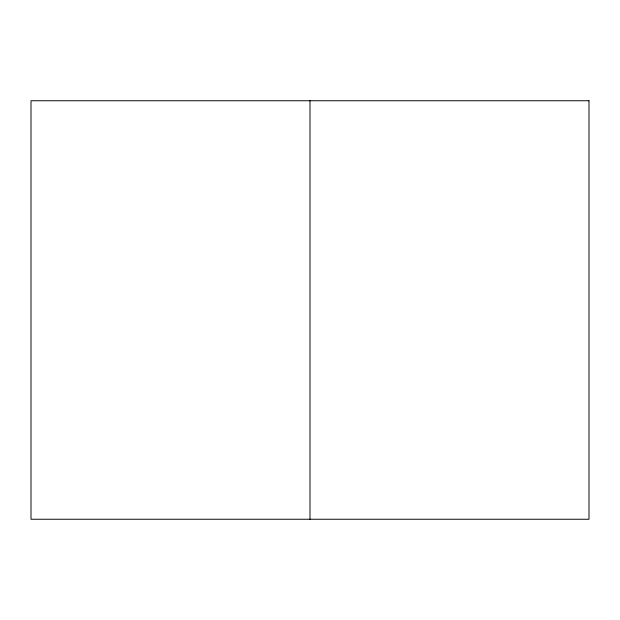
<?xml version="1.0" encoding="UTF-8"?>
<svg xmlns="http://www.w3.org/2000/svg" width="620" height="620" viewBox="0 0 620 620"><rect width="100%" height="100%" fill="white"/><g stroke="black" fill="none" stroke-linecap="round" stroke-linejoin="round"><path stroke-width="0.93" d="M310 100.75L310 519.25M589 100.75L31 100.75L31 519.25L589 519.25L589 100.75"/></g></svg>
